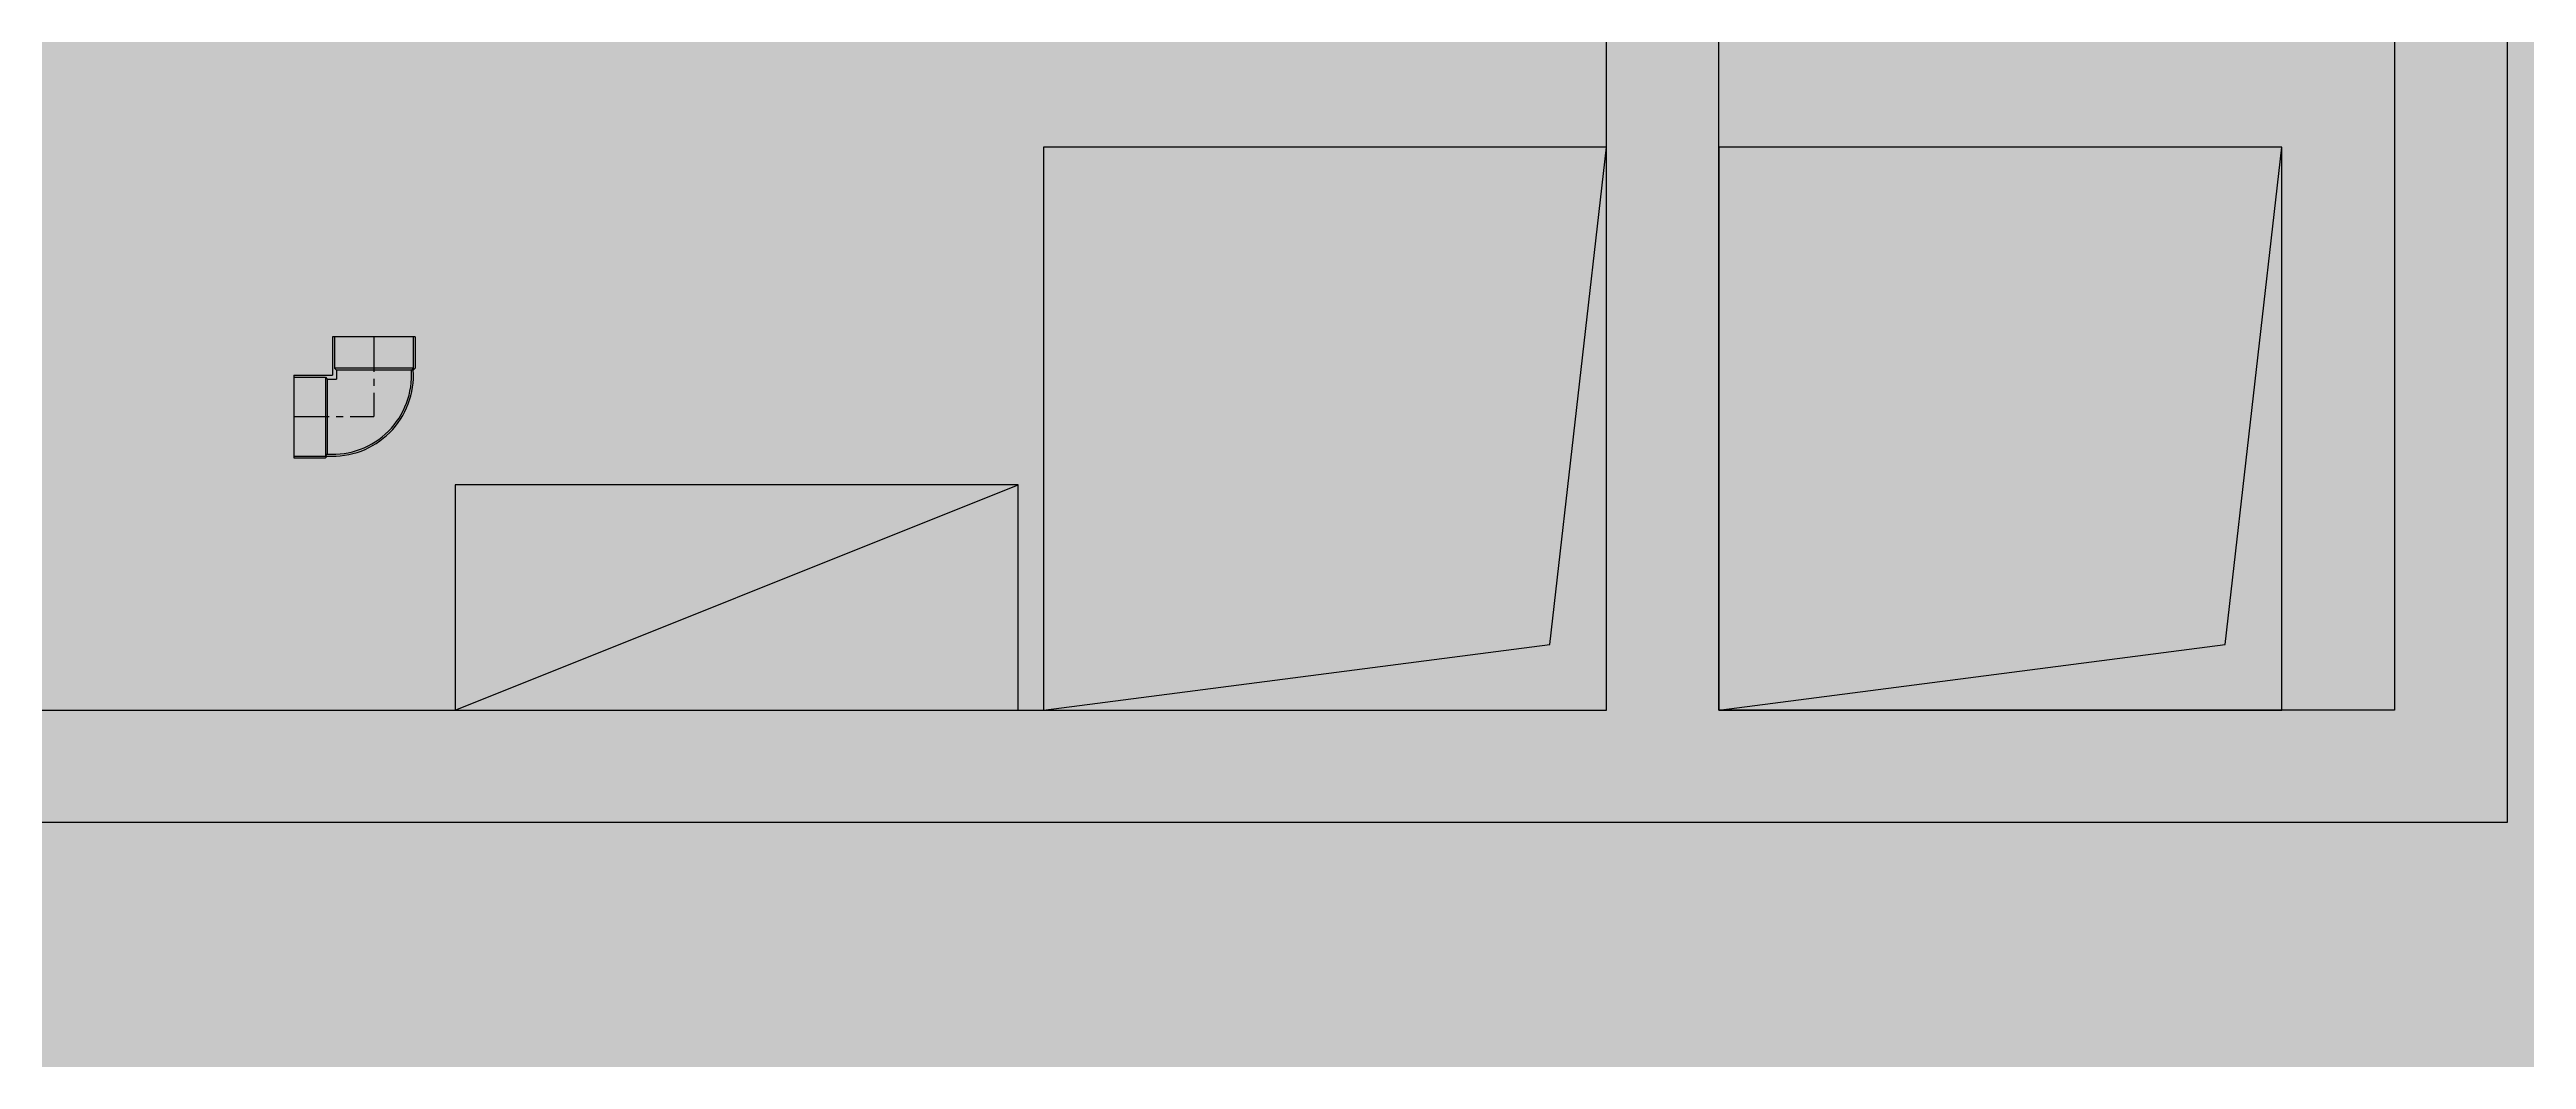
# Model space of a CAD drawing. Header units: millimetres. Extents: x -225363 to 347188, y -782467 to 813415.
# Drawn here: x 29644 to 34044, y 10383 to 12177 of the extents above; entities that cross this region are included whole.
import ezdxf

# ---------------------------------------------------------------- set-up
doc = ezdxf.new("R2010")
doc.units = ezdxf.units.MM
doc.linetypes.add('CENTER', pattern=[2, 1.25, -0.25, 0.25, -0.25])
doc.layers.add('0.05 Thu đáy', color=5, linetype='Continuous')
doc.layers.add('Xref SCN', color=8, linetype='Continuous', lineweight=0)
doc.styles.get("Standard").update_dxf_attribs({"font": 'arial_1.ttf'})
pattern_1 = [(197, (-1424125.8, -442865.07), (-126.479246, -237.872866), [95.25, -285.75]), (287, (-1424185.26, -442833.45), (237.872866, -126.479246), [95.25, -285.75])]

# ---------------------------------------------------------------- blocks, each defined once
blk = doc.blocks.new('Xref SCN')
at = {"layer": 'Xref SCN', "ltscale": 3}
h = blk.add_hatch(dxfattribs=at)
h.set_pattern_fill('CROSS', color=256, scale=30, angle=197)
h.set_pattern_definition(pattern_1)
edge = h.paths.add_edge_path()
edge.add_arc((2267.4, -6083), 1150, 110.6378, 180.3856)
edge.add_line((1117.5, -6090.7), (1124.4, -7115.5))
edge.add_arc((2274.3, -7107.7), 1150, 180.3856, 270.3856)
edge.add_line((2282.1, -8257.7), (21549.9, -8127.6))
edge.add_arc((21542.2, -6977.6), 1150, 270.3853, 360.4402)
edge.add_line((22692.1, -6968.7), (22692.2, -2095.9))
edge.add_arc((21542.2, -2104.7), 1150, 0.4404, 90.3856)
edge.add_line((21534.5, -954.8), (6081.9, -1059))
edge.add_arc((6089.6, -2209), 1150, 90.3854, 160.1332)
edge.add_arc((-23.6, -0.1), 5350, 290.6378, 340.1333, ccw=False)
edge = h.paths.add_edge_path()
edge.add_arc((21542.2, 18280.2), 1150, 0.4403, 104.3699, ccw=False)
edge.add_line((22692.2, 18289), (22692.2, 2404))
edge.add_arc((21542.2, 2395.2), 1150, -89.6144, 0.4403, ccw=False)
edge.add_line((21549.9, 1245.2), (6067.1, 1140.9))
edge.add_arc((6059.3, 2290.9), 1150, 200.6378, 270.3855, ccw=False)
edge.add_arc((-23.6, -0.1), 5350, 20.6378, 28.5953)
edge.add_arc((5234.3, 2862.4), 636.6, 160.1438, 208.3076, ccw=False)
edge.add_arc((7788.2, 2340.3), 3237.9, 44.3307, 166.8197, ccw=False)
edge.add_arc((13743.2, 8157.8), 5087.1, 224.3307, 255.0649)
edge.add_arc((13751.1, 8258.8), 5186.7, 255.2685, 275.8245)
edge.add_arc((13743.2, 8157.8), 5087.1, 276.028, 352.804)
edge.add_arc((13366.1, 8136.4), 5458.9, 353.5222, 372.9617)
edge.add_arc((13743.2, 8157.8), 5087.1, 13.6798, 75.7266)
edge.add_arc((16202.1, 17226.1), 4310.1, 184.5429, 253.7688, ccw=False)
edge.add_arc((12055.2, 16895.7), 150, 104.4177, 184.1801, ccw=False)
edge.add_line((12017.8, 17040.9), (21256.8, 19394.2))
h = blk.add_hatch(dxfattribs=at)
h.set_pattern_fill('CROSS', color=256, scale=30, angle=197)
h.set_pattern_definition(pattern_1)
edge = h.paths.add_edge_path()
edge.add_line((10158.3, 16567.3), (1851.3, 14451.4))
edge.add_arc((2136.7, 13337.4), 1150, 104.3699, 180.3856)
edge.add_line((986.8, 13329.7), (1035.4, 6105.3))
edge.add_arc((2185.4, 6113.1), 1150, 180.3856, 250.1333)
edge.add_arc((-23.6, -0.1), 5350, 54.441, 70.1333, ccw=False)
edge.add_arc((3168.4, 4685.8), 343.2, 256.3943, 333.3422)
edge.add_arc((7788.2, 2340.3), 4837.9, 44.3307, 153.0645, ccw=False)
edge.add_arc((13743.2, 8157.8), 3487.1, 224.3307, 435.8788)
edge.add_arc((16212.7, 17236.7), 5922.7, 187.71586, 254.13812, ccw=False)
edge.add_arc((10541.9, 16468.3), 200, 187.6327, 187.7159, ccw=False)
edge.add_arc((10195, 16421.9), 150, 7.6327, 104.1621)
edge = h.paths.add_edge_path()
edge.add_arc((-13757.9, 9268.2), 1150, 104.3599, 180.4403)
edge.add_line((-14907.8, 9259.4), (-14907.8, 2149))
edge.add_arc((-13757.9, 2157.9), 1150, 180.4403, 270.3856)
edge.add_line((-13750.1, 1007.9), (-6129, 1058.9))
edge.add_arc((-6136.7, 2208.8), 1150, 270.3859, 340.1337)
edge.add_arc((-23.6, -0.1), 5350, 110.6378, 160.1333, ccw=False)
edge.add_arc((-2314.5, 6082.8), 1150, 290.6378, 360.3856)
edge.add_line((-1164.6, 6090.5), (-1205.6, 12195.1))
edge.add_arc((-2355.6, 12187.3), 1150, 0.3856, 104.3599)
edge.add_line((-2640.8, 13301.4), (-14043.1, 10382.3))
edge = h.paths.add_edge_path()
edge.add_line((-13750.1, -8364.8), (-2217.8, -8288))
edge.add_arc((-2225.6, -7138), 1150, 270.3861, 360.3861)
edge.add_line((-1075.6, -7130.3), (-1082.5, -6105.5))
edge.add_arc((-2232.5, -6113.2), 1150, 0.3856, 70.1333)
edge.add_arc((-23.6, -0.1), 5350, 200.6378, 250.1333, ccw=False)
edge.add_arc((-6106.4, -2291.1), 1150, 20.6378, 90.3856)
edge.add_line((-6114.2, -1141.1), (-13765.6, -1192.1))
edge.add_arc((-13757.8, -2342), 1150, 90.3861, 180.441)
edge.add_line((-14907.8, -2350.9), (-14907.8, -7223.7))
edge.add_arc((-13757.9, -7214.9), 1150, 180.4404, 270.3856)
edge.add_arc((-13747.8, -8714.8), 350, 90.3818, 90.3856, ccw=False)
blk = doc.blocks.new('cutdenhatD140')
for p, q in [((86, 73.35), (82.65, 70)), ((142, 73.35), (86, 73.35)), ((142, -73.35), (142, 73.35)), ((-73.35, -86), (-70, -82.65)), ((-73.35, -142), (-73.35, -86)), ((-70, -86), (-69.76, -85.76)), ((73.35, -142), (73.35, -73.35)), ((142, -73.35), (73.35, -73.35)), ((-73.35, -142), (73.35, -142))]:
    blk.add_line(p, q)
at = {"color": 8}
for p, q in [((86, 70), (82.65, 66.65)), ((82.65, -66.65), (82.65, 66.65)), ((142, 70), (86, 70)), ((86, -70), (86, 70)), ((-70, -86), (-66.65, -82.65)), ((-70, -142), (-70, -86)), ((-70, -86), (70, -86)), ((-66.65, -82.65), (66.65, -82.65)), ((66.65, -82.65), (66.65, -66.65)), ((82.65, -66.65), (66.65, -66.65)), ((70, -86), (66.65, -82.65)), ((70, -142), (70, -86)), ((86, -70), (82.65, -66.65)), ((142, -70), (86, -70))]:
    blk.add_line(p, q, dxfattribs=at)
at = {"color": 8, "linetype": 'CENTER', "ltscale": 50}
for p in [(0, -142), (142, 0)]:
    blk.add_line(p, (0, 0), dxfattribs=at)
for points in [[(87, 0), (87, 0)], [(0, -87), (0, -87)]]:
    blk.add_lwpolyline(points)
blk.add_arc((73.35, -73.35), 143.65, 86.28807, 183.71193)
at = {"color": 8}
blk.add_arc((73.35, -73.35), 140.31, 86.19951, 183.80049, dxfattribs=at)
at = {"flags": 12}
blk.add_attdef('CUTDENHAT', (0, 0), '', height=0.1, dxfattribs=at)
blk = doc.blocks.new('PMBCB')
h = blk.add_hatch()
h.set_pattern_fill('BTCT2', color=8, scale=30, pattern_type=2)
h.set_pattern_definition([(50, (-27194.2, -11189.96), (215.17805, -18.8256), [22.5, -247.5]), (355, (-27194.2, -11189.96), (-41.6254, 225.6576), [18, -198]), (100.4514, (-27176.26, -11191.53), (173.5528, 206.8319), [19.122, -210.3426]), (46.1842, (-27194.2, -11129.96), (320.1723, -49.6557), [33.75, -371.25]), (96.6356, (-27167.5, -11134.1), (280.3988, 292.2354), [28.683, -315.514]), (351.1842, (-27194.2, -11129.96), (280.3986, 292.2356), [27, -297]), (21, (-27164.2, -11144.96), (179.0721, -120.7857), [22.5, -247.5]), (326, (-27164.2, -11144.96), (72.9946, 217.545), [18, -198]), (71.4514, (-27149.27, -11155.03), (252.0668, 96.7591), [19.122, -210.3426]), (37.5, (-27194.194, -11189.96), (3.64796, 99.86816), [0, -195.6, 0, -201, 0, -198.75]), (7.5, (-27194.19, -11189.96), (78.92086, 118.3235), [0, -114.6, 0, -191.1, 0, -75.75]), (327.5, (-27261.094, -11189.96), (160.14673, -6.76646), [0, -75, 0, -234, 0, -310.5]), (317.5, (-27291.1, -11189.96), (174.95585, 30.0315), [0, -97.5, 0, -155.4, 0, -220.5]), (45, (-27194.19, -11189.96), (-63.6396, 63.6396), []), (45, (-27194.19, -11168.96), (-63.6396, 63.6396), [])])
h.paths.add_polyline_path([(6600, 2700), (-2900, 2700), (-2900, -200), (6600, -200)])
h.paths.add_polyline_path([(5000, 2500), (5000, 0), (0, 0), (0, 2500)], flags=16)
h.paths.add_polyline_path([(5200, 2500), (6400, 2500), (6400, 0), (5200, 0)], flags=16)
h.paths.add_polyline_path([(-200, 2500), (-200, 0), (-2700, 0), (-2700, 2500)], flags=16)
h.paths.add_polyline_path([(5351, 389.3), (6075.7, 389.3), (6075.7, 539.3), (5351, 539.3)], flags=0)
h.paths.add_polyline_path([(5451.7, 547.4), (5986, 547.4), (5986, 775.9), (5451.7, 775.9)], flags=0)
h.paths.add_polyline_path([(4155.1, 389.3), (4879.8, 389.3), (4879.8, 539.3), (4155.1, 539.3)], flags=0)
h.paths.add_polyline_path([(4255.8, 547.4), (4790.1, 547.4), (4790.1, 775.9), (4255.8, 775.9)], flags=0)
h.paths.add_polyline_path([(-1032.1, 389.3), (-307.4, 389.3), (-307.4, 539.3), (-1032.1, 539.3)], flags=0)
h.paths.add_polyline_path([(-931.4, 547.4), (-397.1, 547.4), (-397.1, 775.9), (-931.4, 775.9)], flags=0)
h = blk.add_hatch(color=256)
h.dxf.hatch_style = 1
h.paths.add_polyline_path([(5000, 1000), (4899.4, 116.5), (4000, 0), (5000, 0)])
h = blk.add_hatch(color=256)
h.dxf.hatch_style = 1
h.paths.add_polyline_path([(6200, 1000), (6099.4, 116.5), (5200, 0), (6200, 0)])
blk.add_line((2955.2, 0), (3955.2, 400))
for points in [[(-200, 2700), (6600, 2700), (6600, -200), (-200, -200)], [(5200, 0), (5200, 2500)], [(5200, 2500), (6400, 2500), (6400, 0), (5200, 0)], [(4000, 0), (4899.4, 116.5), (5000, 1000)], [(5200, 0), (6099.4, 116.5), (6200, 1000)]]:
    blk.add_lwpolyline(points)
for points in [[(0, 0), (5000, 0), (5000, 2500), (0, 2500)], [(4000, 0), (5000, 0), (5000, 1000), (4000, 1000)], [(5200, 0), (6200, 0), (6200, 1000), (5200, 1000)], [(2955.2, 0), (3955.2, 0), (3955.2, 400), (2955.2, 400)]]:
    blk.add_lwpolyline(points, close=True)
at = {"layer": '0.05 Thu đáy'}
ref = blk.add_blockref('cutdenhatD140', (2810.6, 521.1), dxfattribs=dict(at, rotation=180))
ref.add_attrib('CUTDENHAT', 'Cút, PPR,DN140', (2810.6, 521.1), dxfattribs={"layer": '0', "height": 0.1, "rotation": 180})

msp = doc.modelspace()

# ---------------------------------------------------------------- block references
msp.add_blockref('Xref SCN', (18946.5, 15699))

# ---------------------------------------------------------------- next in the draw order: block references
msp.add_blockref('PMBCB', (27409.2, 11003.6))

doc.saveas('drawing.dxf')
